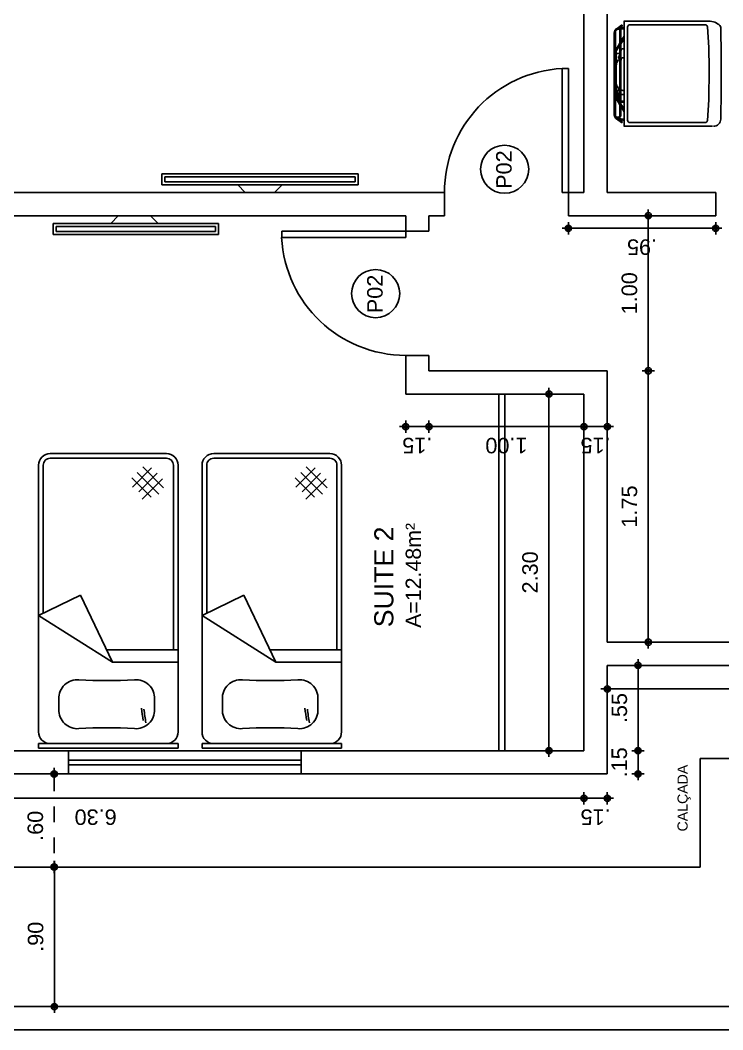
# Model space of a CAD drawing. Header units: millimetres. Extents: x 2426 to 2585, y 1215 to 1309.
# Drawn here: x 2517.54 to 2522.07, y 1273.99 to 1280.5 of the extents above; entities that cross this region are included whole.
import ezdxf

# ---------------------------------------------------------------- set-up
doc = ezdxf.new("R2010")
doc.units = ezdxf.units.MM
doc.linetypes.add('HIDDEN2', pattern=[0.1875, 0.125, -0.0625])
for name, color, linetype in [('01', 1, 'Continuous'), ('02', 2, 'Continuous'), ('A-PEN-08', 8, 'Continuous'), ('A-PEN-B', 5, 'Continuous'), ('A-PEN-C', 4, 'Continuous'), ('A-PEN-G', 3, 'Continuous'), ('A-PEN-M', 6, 'Continuous'), ('MÓVEIS', 7, 'Continuous'), ('TEXTO2', 3, 'Continuous'), ('TXT_0', 7, 'Continuous')]:
    doc.layers.add(name, color=color, linetype=linetype)
doc.styles.add('CARIMBO_DADOS', font='arial.ttf', dxfattribs={"height": 0.1})
doc.styles.add('SANSSERIF', font='sas_____.pfb', dxfattribs={"height": 1})

# ---------------------------------------------------------------- blocks, each defined once
blk = doc.blocks.new('CIRCULOS')
at = {"layer": 'A-PEN-M'}
for p, q in [((-4, 0), (4, 0)), ((0, 4), (0, -4))]:
    blk.add_line(p, q, dxfattribs=at)
for radius in [2, 1]:
    blk.add_circle((0, 0), radius, dxfattribs=at)

msp = doc.modelspace()

# ---------------------------------------------------------------- linework, layer by layer
at = {"color": 253}
for p, q in [((2521.3806, 1280.4377), (2521.378, 1280.4343)), ((2521.3836, 1280.4407), (2521.3806, 1280.4377)), ((2521.3866, 1280.4433), (2521.3836, 1280.4407)), ((2521.3918, 1280.4462), (2521.3866, 1280.4433)), ((2521.3904, 1280.4454), (2521.3904, 1280.4454)), ((2521.3918, 1280.4462), (2521.4202, 1280.4659)), ((2521.439, 1280.4931), (2521.9681, 1280.4931)), ((2521.9681, 1280.4931), (2521.983, 1280.4931)), ((2521.9754, 1280.4556), (2521.9839, 1280.3219)), ((2521.3742, 1280.4224), (2521.3738, 1280.4181)), ((2521.3751, 1280.4267), (2521.3742, 1280.4224)), ((2521.3763, 1280.4305), (2521.3751, 1280.4267)), ((2521.378, 1280.4343), (2521.3763, 1280.4305)), ((2521.9839, 1280.3219), (2521.9869, 1280.1877)), ((2521.4057, 1280.2558), (2521.4074, 1280.2507)), ((2521.4313, 1280.2571), (2521.43, 1280.2567)), ((2521.4326, 1280.2575), (2521.4313, 1280.2571)), ((2521.4338, 1280.2575), (2521.4326, 1280.2575)), ((2521.4368, 1280.2585), (2521.4338, 1280.2575)), ((2521.4351, 1280.258), (2521.4351, 1280.258)), ((2521.9869, 1280.1877), (2521.9839, 1279.986)), ((2521.9839, 1279.986), (2521.9754, 1279.8518)), ((2521.4185, 1279.977), (2521.4168, 1279.9779)), ((2521.4232, 1279.977), (2521.4185, 1279.977)), ((2521.3955, 1279.8659), (2521.3942, 1279.8659)), ((2521.4164, 1279.8872), (2521.4168, 1279.888)), ((2521.9605, 1279.8386), (2521.9605, 1279.8386)), ((2521.9609, 1279.8386), (2521.9605, 1279.8386)), ((2521.9681, 1279.8147), (2522.0044, 1279.8147)), ((2522.0044, 1279.8147), (2522.0048, 1279.8147)), ((2522.0044, 1279.8147), (2522.0044, 1279.8147)), ((2522.0044, 1279.8147), (2522.0065, 1279.8147))]:
    msp.add_line(p, q, dxfattribs=at)
for points in [[(2521.3925, 1280.439), (2521.3925, 1280.439), (2521.39, 1280.4373), (2521.3874, 1280.4352), (2521.3857, 1280.4326), (2521.384, 1280.4301), (2521.3823, 1280.4275), (2521.3815, 1280.4245), (2521.381, 1280.4216), (2521.3806, 1280.4181)], [(2521.3925, 1280.439), (2521.4236, 1280.4603)], [(2521.3942, 1280.4394), (2521.3942, 1280.4394), (2521.3938, 1280.439), (2521.3934, 1280.439), (2521.393, 1280.439), (2521.3925, 1280.439)], [(2521.4317, 1280.4441), (2521.3942, 1280.4394)], [(2521.4313, 1280.4509), (2521.4053, 1280.4475)], [(2521.41, 1280.4403), (2521.41, 1279.8872)], [(2521.4168, 1280.4403), (2521.4168, 1279.888)], [(2521.4236, 1280.4603), (2521.4236, 1280.4603), (2521.4249, 1280.4607), (2521.4253, 1280.462), (2521.4253, 1280.4633), (2521.4249, 1280.465), (2521.4249, 1280.465), (2521.4241, 1280.4659), (2521.4232, 1280.4667), (2521.4219, 1280.4667), (2521.4206, 1280.4659), (2521.4206, 1280.4659), (2521.4202, 1280.4659), (2521.4202, 1280.4659), (2521.4202, 1280.4659), (2521.4202, 1280.4659)], [(2521.4313, 1280.4509), (2521.4313, 1280.4509), (2521.4321, 1280.4509), (2521.433, 1280.4501), (2521.4334, 1280.4497), (2521.4338, 1280.4488), (2521.4338, 1280.4488), (2521.4343, 1280.4475), (2521.4338, 1280.4458), (2521.4334, 1280.445), (2521.4321, 1280.4441), (2521.4321, 1280.4441), (2521.4321, 1280.4441), (2521.4321, 1280.4441), (2521.4321, 1280.4441), (2521.4317, 1280.4441)], [(2521.4368, 1280.491), (2521.4368, 1280.4918), (2521.4368, 1280.4918), (2521.4368, 1280.4923), (2521.4373, 1280.4927), (2521.4377, 1280.4931), (2521.4381, 1280.4931)], [(2521.439, 1280.4931), (2521.439, 1280.4931), (2521.4381, 1280.4931), (2521.4373, 1280.4927), (2521.4368, 1280.4918), (2521.4368, 1280.491)], [(2521.4368, 1280.491), (2521.4368, 1279.816)], [(2521.4594, 1280.4544), (2521.4594, 1279.8531)], [(2521.9605, 1280.4693), (2521.4747, 1280.4693)], [(2521.3738, 1279.8872), (2521.3738, 1280.4181)], [(2521.3806, 1280.4181), (2521.3806, 1279.8872)], [(2521.4168, 1280.3628), (2521.4368, 1280.3958)], [(2521.4368, 1280.3777), (2521.4168, 1280.347)], [(2521.41, 1280.3368), (2521.384, 1280.2972)], [(2521.3853, 1280.3104), (2521.41, 1280.3513)], [(2521.3853, 1280.1856), (2521.3853, 1280.3104)], [(2521.4168, 1280.301), (2521.4185, 1280.3078)], [(2521.4241, 1280.3134), (2521.4241, 1280.3134), (2521.4223, 1280.3129), (2521.4206, 1280.3116), (2521.4194, 1280.3099), (2521.4185, 1280.3078)], [(2521.4368, 1280.3134), (2521.4241, 1280.3134)], [(2521.384, 1280.1856), (2521.384, 1280.2972)], [(2521.3853, 1280.2699), (2521.384, 1280.2699)], [(2521.3853, 1280.2558), (2521.384, 1280.2558)], [(2521.3925, 1280.2831), (2521.3925, 1280.2831), (2521.39, 1280.2827), (2521.3878, 1280.2818), (2521.3866, 1280.2797), (2521.3861, 1280.2776)], [(2521.3861, 1280.2776), (2521.3861, 1280.2524), (2521.3861, 1280.2524), (2521.3861, 1280.2495), (2521.387, 1280.2469), (2521.3878, 1280.2448), (2521.3891, 1280.2426), (2521.3904, 1280.2405), (2521.3925, 1280.2388), (2521.3947, 1280.2375), (2521.3968, 1280.2362)], [(2521.41, 1280.249), (2521.41, 1280.249), (2521.4049, 1280.2452), (2521.4006, 1280.2414), (2521.3968, 1280.2367), (2521.3934, 1280.232), (2521.3908, 1280.2269), (2521.3887, 1280.2213), (2521.387, 1280.2154), (2521.3861, 1280.2094)], [(2521.3925, 1280.2831), (2521.41, 1280.2831)], [(2521.4053, 1280.2673), (2521.4053, 1280.2673), (2521.4023, 1280.2656), (2521.4002, 1280.2631), (2521.3998, 1280.2597), (2521.4002, 1280.2563), (2521.4002, 1280.2563), (2521.4015, 1280.2537), (2521.4036, 1280.2516), (2521.4066, 1280.2507), (2521.41, 1280.2507)], [(2521.4053, 1280.2588), (2521.4053, 1280.272), (2521.41, 1280.272)], [(2521.4053, 1280.2588), (2521.4053, 1280.2588), (2521.4053, 1280.258), (2521.4053, 1280.2575), (2521.4053, 1280.2567), (2521.4057, 1280.2558)], [(2521.43, 1280.2567), (2521.43, 1280.2567), (2521.4296, 1280.2567), (2521.4287, 1280.2567), (2521.4283, 1280.2567), (2521.4279, 1280.2563), (2521.4279, 1280.2563), (2521.4249, 1280.2558), (2521.4219, 1280.255), (2521.4194, 1280.2541), (2521.4168, 1280.2529)], [(2521.4168, 1280.249), (2521.4185, 1280.246), (2521.4185, 1280.246), (2521.4185, 1280.246), (2521.4185, 1280.2456), (2521.4185, 1280.2452), (2521.4185, 1280.2452), (2521.4185, 1280.2452), (2521.4185, 1280.2439), (2521.4185, 1280.2426), (2521.4177, 1280.2414), (2521.4168, 1280.2409)], [(2521.384, 1280.1856), (2521.384, 1280.0073)], [(2521.3861, 1280.2094), (2521.3861, 1280.2094), (2521.3857, 1280.203), (2521.3853, 1280.1971), (2521.3849, 1280.1911), (2521.3849, 1280.1851), (2521.3849, 1280.0102), (2521.3853, 1280.0042), (2521.3857, 1279.9983), (2521.3861, 1279.9919)], [(2521.3853, 1280.1856), (2521.3853, 1279.9941)], [(2521.3861, 1279.9919), (2521.3861, 1279.9919), (2521.387, 1280.087), (2521.3887, 1280.081), (2521.3908, 1280.0759), (2521.3934, 1280.0708), (2521.3968, 1280.0657), (2521.4006, 1280.0614), (2521.4049, 1280.0576), (2521.41, 1280.0537)], [(2521.3964, 1280.0663), (2521.3947, 1280.0652), (2521.3925, 1280.0635), (2521.3904, 1280.0618), (2521.3891, 1280.0597), (2521.3878, 1280.0576), (2521.387, 1280.0554), (2521.3861, 1280.0529), (2521.3861, 1280.0503)], [(2521.3861, 1280.0252), (2521.3861, 1280.0503)], [(2521.4057, 1280.0567), (2521.4006, 1280.049), (2521.4006, 1280.049), (2521.3993, 1280.0465), (2521.3981, 1280.0439), (2521.3976, 1280.0414), (2521.3972, 1280.0384)], [(2521.4168, 1280.0499), (2521.4168, 1280.0499), (2521.4185, 1280.049), (2521.4202, 1280.0482), (2521.4219, 1280.0478), (2521.4232, 1280.0469), (2521.4249, 1280.0465), (2521.4266, 1280.0461), (2521.4283, 1280.0456), (2521.43, 1280.0452)], [(2521.41, 1279.9677), (2521.384, 1280.0073)], [(2521.3853, 1279.9941), (2521.41, 1279.9532)], [(2521.3861, 1280.0252), (2521.3861, 1280.0252), (2521.3866, 1280.0226), (2521.3878, 1280.0209), (2521.39, 1280.0192), (2521.3925, 1280.0188)], [(2521.3925, 1280.0188), (2521.3972, 1280.0188)], [(2521.3972, 1280.0384), (2521.3972, 1280.0256), (2521.404, 1280.0256)], [(2521.3972, 1279.9962), (2521.3972, 1280.0256)], [(2521.3972, 1279.9962), (2521.3972, 1279.9962), (2521.3976, 1279.9928), (2521.3981, 1279.9898), (2521.3989, 1279.9864), (2521.4006, 1279.9839), (2521.4023, 1279.9809), (2521.4045, 1279.9783), (2521.407, 1279.9762), (2521.41, 1279.9741)], [(2521.404, 1280.0256), (2521.404, 1279.9962)], [(2521.404, 1279.9962), (2521.404, 1279.9962), (2521.404, 1279.9945), (2521.4045, 1279.9924), (2521.4049, 1279.9907), (2521.4053, 1279.989), (2521.4062, 1279.9873), (2521.4074, 1279.986), (2521.4087, 1279.9843), (2521.41, 1279.9826)], [(2521.4168, 1280.0188), (2521.4368, 1280.0188)], [(2521.43, 1280.0452), (2521.43, 1280.0452), (2521.4313, 1280.0452), (2521.4326, 1280.0452), (2521.4338, 1280.0448), (2521.4368, 1280.0448)], [(2521.4168, 1279.9711), (2521.4168, 1279.9711), (2521.4185, 1279.9707), (2521.4198, 1279.9707), (2521.4215, 1279.9707), (2521.4232, 1279.9707)], [(2521.4368, 1279.9267), (2521.4168, 1279.9575)], [(2521.4168, 1279.9417), (2521.4368, 1279.9086)], [(2521.4368, 1279.977), (2521.4232, 1279.977)], [(2521.4368, 1279.9707), (2521.4232, 1279.9707)], [(2521.3738, 1279.8872), (2521.3738, 1279.8872), (2521.3742, 1279.8829), (2521.3751, 1279.8786), (2521.3763, 1279.8748), (2521.3785, 1279.8714), (2521.3806, 1279.868), (2521.3836, 1279.865), (2521.387, 1279.8625), (2521.3908, 1279.8603)], [(2521.3806, 1279.8872), (2521.3806, 1279.8872), (2521.381, 1279.8842), (2521.3819, 1279.8816), (2521.3832, 1279.8791), (2521.3849, 1279.8769), (2521.387, 1279.8752), (2521.3895, 1279.874), (2521.3921, 1279.8735), (2521.3951, 1279.8731), (2521.3951, 1279.8731), (2521.3981, 1279.8735), (2521.4006, 1279.874), (2521.4032, 1279.8752), (2521.4057, 1279.8769), (2521.4074, 1279.8791), (2521.4087, 1279.8816), (2521.4096, 1279.8842), (2521.41, 1279.8872)], [(2521.3806, 1279.8872), (2521.3806, 1279.8872), (2521.381, 1279.8842), (2521.3815, 1279.8808), (2521.3823, 1279.8778), (2521.384, 1279.8752), (2521.3857, 1279.8727), (2521.3874, 1279.8701), (2521.39, 1279.8684), (2521.3925, 1279.8667)], [(2521.387, 1279.8625), (2521.4202, 1279.8395)], [(2521.3908, 1279.8603), (2521.3908, 1279.8603), (2521.3913, 1279.8599), (2521.3917, 1279.8599), (2521.3917, 1279.8599), (2521.3921, 1279.8599)], [(2521.4313, 1279.8544), (2521.3921, 1279.8599)], [(2521.3925, 1279.8667), (2521.3925, 1279.8667), (2521.393, 1279.8667), (2521.3934, 1279.8663), (2521.3938, 1279.8659), (2521.3942, 1279.8659)], [(2521.4317, 1279.8608), (2521.3942, 1279.8659)], [(2521.3955, 1279.8659), (2521.3955, 1279.8659), (2521.3998, 1279.8663), (2521.4036, 1279.8676), (2521.407, 1279.8697), (2521.4104, 1279.8723), (2521.413, 1279.8752), (2521.4147, 1279.8791), (2521.416, 1279.8829), (2521.4164, 1279.8872)], [(2521.4053, 1279.8582), (2521.4236, 1279.8454)], [(2521.4313, 1279.8544), (2521.4313, 1279.8544), (2521.4326, 1279.8548), (2521.4334, 1279.8556), (2521.4343, 1279.8565), (2521.4347, 1279.8582), (2521.4347, 1279.8582), (2521.4343, 1279.8595), (2521.4338, 1279.8603), (2521.433, 1279.8608), (2521.4317, 1279.8608)], [(2521.4202, 1279.8395), (2521.4202, 1279.8395), (2521.4215, 1279.839), (2521.4223, 1279.839), (2521.4236, 1279.8395), (2521.4249, 1279.8403), (2521.4249, 1279.8403), (2521.4253, 1279.8412), (2521.4253, 1279.8424), (2521.4249, 1279.8437), (2521.4241, 1279.845), (2521.4241, 1279.845), (2521.4241, 1279.845), (2521.4236, 1279.8454), (2521.4236, 1279.8454), (2521.4236, 1279.8454)], [(2521.4368, 1279.8169), (2521.4368, 1279.8169), (2521.4368, 1279.816), (2521.4373, 1279.8152), (2521.4381, 1279.8147), (2521.439, 1279.8147)], [(2521.439, 1279.8147), (2521.9681, 1279.8147)], [(2521.9605, 1279.8386), (2521.4747, 1279.8386)]]:
    msp.add_lwpolyline(points, dxfattribs=at)
for centre, radius, start, end in [((2521.4743, 1280.4544), 0.0149, 88.38614, 180), ((2521.9605, 1280.4543), 0.015, 5.12754, 90), ((2521.983, 1280.3887), 0.1044, 45.99806, 90), ((2522.0438, 1280.4517), 0.0169, 1.09792, 45.99806), ((2506.4746, 1280.1533), 15.589, 358.92446, 1.09792), ((2521.4739, 1279.8531), 0.0145, 180, 273.27315), ((2521.9605, 1279.8536), 0.015, 270, 353.06354), ((2522.0148, 1279.8607), 0.046, 267.53409, 0)]:
    msp.add_arc(centre, radius, start, end, dxfattribs=at)
at = {"layer": '01', "color": 253}
for p, q in [((2518.389, 1277.6121), (2518.265, 1277.488)), ((2518.2966, 1277.5821), (2518.4362, 1277.4425)), ((2518.4244, 1277.5767), (2518.3057, 1277.458)), ((2518.332, 1277.6175), (2518.4662, 1277.4832)), ((2519.4437, 1277.6121), (2519.3196, 1277.488)), ((2519.3513, 1277.5821), (2519.4909, 1277.4425)), ((2519.4791, 1277.5767), (2519.3604, 1277.458)), ((2519.3866, 1277.6175), (2519.5209, 1277.4832)), ((2518.2613, 1277.5468), (2518.3858, 1277.4222)), ((2518.4598, 1277.5413), (2518.3287, 1277.4103)), ((2519.3159, 1277.5468), (2519.4405, 1277.4222)), ((2519.5144, 1277.5413), (2519.3834, 1277.4103)), ((2517.6597, 1276.6596), (2517.9299, 1276.7899)), ((2517.9299, 1276.7899), (2518.1357, 1276.359)), ((2518.7143, 1276.6596), (2518.9845, 1276.7899)), ((2518.9845, 1276.7899), (2519.1904, 1276.359)), ((2517.6597, 1276.6596), (2518.1357, 1276.359)), ((2518.7143, 1276.6596), (2519.1904, 1276.359)), ((2518.0975, 1276.439), (2518.5597, 1276.439)), ((2519.1522, 1276.439), (2519.6143, 1276.439)), ((2518.1357, 1276.359), (2518.5597, 1276.359)), ((2519.1904, 1276.359), (2519.6143, 1276.359))]:
    msp.add_line(p, q, dxfattribs=at)
for points in [[(2517.6897, 1276.6741), (2517.6897, 1277.6284, -0.414214), (2517.7347, 1277.6734), (2518.4847, 1277.6734, -0.414214), (2518.5297, 1277.6284), (2518.5297, 1276.439, -0.414214)], [(2518.7443, 1276.6741), (2518.7443, 1277.6284, -0.414214), (2518.7893, 1277.6734), (2519.5393, 1277.6734, -0.414214), (2519.5843, 1277.6284), (2519.5843, 1276.439, -0.414214)]]:
    msp.add_lwpolyline(points, format="xyb", dxfattribs=at)
for centre, radius, start, end in [((2517.9108, 1276.1255), 0.12, 85.4378, 182.14466), ((2518.0993, 1278.8533), 2.6142, 266.07456, 273.92544), ((2518.2878, 1276.1255), 0.12, 357.85534, 94.5622), ((2518.9654, 1276.1255), 0.12, 85.4378, 182.14466), ((2519.1539, 1278.8533), 2.6142, 266.07456, 273.92544), ((2519.3424, 1276.1255), 0.12, 357.85534, 94.5622), ((2516.8927, 1276.0874), 0.8988, 357.85534, 2.14466), ((2519.3058, 1276.0874), 0.8988, 177.85534, 182.14466), ((2517.9474, 1276.0874), 0.8988, 357.85534, 2.14466), ((2520.3605, 1276.0874), 0.8988, 177.85534, 182.14466), ((2517.9108, 1276.0493), 0.12, 177.85534, 274.5622), ((2518.2878, 1276.0493), 0.12, 265.4378, 2.14466), ((2519.2168, 1276.1578), 0.8988, 186.1446, 191.22803), ((2519.2343, 1276.1423), 0.8988, 185.55336, 191.22803), ((2518.9654, 1276.0493), 0.12, 177.85534, 274.5622), ((2519.3424, 1276.0493), 0.12, 265.4378, 2.14466), ((2520.2714, 1276.1578), 0.8988, 186.1446, 191.22803), ((2520.2889, 1276.1423), 0.8988, 185.55336, 191.22803), ((2518.0993, 1273.3216), 2.6142, 86.07456, 93.92544), ((2519.1539, 1273.3216), 2.6142, 86.07456, 93.92544)]:
    msp.add_arc(centre, radius, start, end, dxfattribs=at)
at = {"layer": '02', "color": 253}
for p, q in [((2517.6597, 1275.8034), (2517.6597, 1275.8334)), ((2518.5597, 1275.8334), (2517.6597, 1275.8334)), ((2518.5597, 1275.8034), (2518.5597, 1275.8334)), ((2518.7143, 1275.8034), (2518.7143, 1275.8334)), ((2519.6143, 1275.8334), (2518.7143, 1275.8334)), ((2519.6143, 1275.8034), (2519.6143, 1275.8334)), ((2518.5597, 1275.8034), (2517.6597, 1275.8034)), ((2519.6143, 1275.8034), (2518.7143, 1275.8034))]:
    msp.add_line(p, q, dxfattribs=at)
for points in [[(2517.7347, 1275.8334, -0.414214), (2517.6597, 1275.9084), (2517.6597, 1277.6284, -0.414214), (2517.7347, 1277.7034), (2518.4847, 1277.7034, -0.414214), (2518.5597, 1277.6284), (2518.5597, 1275.9084, -0.414214), (2518.4847, 1275.8334)], [(2518.7893, 1275.8334, -0.414214), (2518.7143, 1275.9084), (2518.7143, 1277.6284, -0.414214), (2518.7893, 1277.7034), (2519.5393, 1277.7034, -0.414214), (2519.6143, 1277.6284), (2519.6143, 1275.9084, -0.414214), (2519.5393, 1275.8334)]]:
    msp.add_lwpolyline(points, format="xyb", dxfattribs=at)
at = {"layer": 'A-PEN-08', "color": 253, "ltscale": 7}
for centre, start, end in [((2521.0791, 1279.3873), 92.9376, 180), ((2520.028, 1279.1383), 182.9376, 270)]:
    msp.add_arc(centre, 0.8011, start, end, dxfattribs=at)
at = {"layer": 'A-PEN-B', "color": 253}
for p, q in [((2521.178, 1279.3873), (2521.178, 1282.6873)), ((2521.328, 1279.3873), (2521.328, 1282.6873)), ((2517.028, 1279.3873), (2520.278, 1279.3873)), ((2520.278, 1279.3873), (2520.278, 1279.2373)), ((2521.078, 1279.3873), (2521.178, 1279.3873)), ((2521.078, 1279.3873), (2521.078, 1279.2373)), ((2522.028, 1279.3873), (2521.328, 1279.3873)), ((2522.028, 1279.2373), (2522.028, 1279.3873)), ((2517.178, 1279.2373), (2520.028, 1279.2373)), ((2520.028, 1279.1373), (2520.028, 1279.2373)), ((2520.178, 1279.1373), (2520.178, 1279.2373)), ((2520.178, 1279.2373), (2520.278, 1279.2373)), ((2521.078, 1279.2373), (2521.328, 1279.2373)), ((2521.328, 1279.2373), (2521.328, 1279.2373)), ((2521.328, 1279.2373), (2522.028, 1279.2373)), ((2520.178, 1279.1373), (2520.028, 1279.1373)), ((2520.028, 1278.0873), (2520.028, 1278.3373)), ((2520.178, 1278.3373), (2520.028, 1278.3373)), ((2520.178, 1278.2373), (2520.178, 1278.3373)), ((2520.028, 1278.0873), (2520.028, 1278.2373)), ((2520.178, 1278.2373), (2521.328, 1278.2373)), ((2521.328, 1276.4873), (2521.328, 1278.2373)), ((2520.028, 1278.0873), (2521.178, 1278.0873)), ((2521.178, 1275.7873), (2521.178, 1278.0873)), ((2521.328, 1276.4873), (2528.378, 1276.4873)), ((2521.328, 1276.3373), (2528.528, 1276.3373)), ((2521.328, 1275.6373), (2521.328, 1276.3373)), ((2517.178, 1275.7873), (2517.853, 1275.7873)), ((2517.853, 1275.7873), (2517.853, 1275.6373)), ((2519.353, 1275.7873), (2521.178, 1275.7873)), ((2519.353, 1275.7873), (2519.353, 1275.6373)), ((2521.928, 1275.7373), (2532.328, 1275.7373)), ((2521.928, 1275.0373), (2521.928, 1275.7373)), ((2514.878, 1275.6373), (2517.853, 1275.6373)), ((2519.353, 1275.6373), (2521.328, 1275.6373)), ((2514.878, 1275.0373), (2521.928, 1275.0373)), ((2511.378, 1274.1373), (2541.078, 1274.1373)), ((2511.228, 1273.9873), (2541.228, 1273.9873))]:
    msp.add_line(p, q, dxfattribs=at)
at = {"layer": 'A-PEN-B', "color": 253, "ltscale": 0.25}
for p, q in [((2521.088, 1279.157), (2522.018, 1279.157)), ((2521.5927, 1276.4973), (2521.5927, 1278.2273)), ((2520.018, 1277.8773), (2520.008, 1277.8773)), ((2520.028, 1277.8773), (2520.178, 1277.8773)), ((2520.188, 1277.8773), (2520.198, 1277.8773)), ((2521.168, 1277.8773), (2521.158, 1277.8773)), ((2521.178, 1277.8773), (2521.328, 1277.8773)), ((2521.338, 1277.8773), (2521.348, 1277.8773)), ((2521.5275, 1275.7973), (2521.5275, 1276.3273)), ((2521.5275, 1275.7973), (2521.5275, 1275.8073)), ((2521.5275, 1275.6373), (2521.5275, 1275.7873)), ((2521.5275, 1275.6273), (2521.5275, 1275.6173)), ((2521.168, 1275.4805), (2521.158, 1275.4805)), ((2521.328, 1275.4805), (2521.178, 1275.4805)), ((2521.338, 1275.4805), (2521.348, 1275.4805))]:
    msp.add_line(p, q, dxfattribs=at)
at = {"layer": 'A-PEN-C', "color": 253}
for p, q in [((2520.952, 1278.0773), (2520.952, 1275.7973)), ((2520.188, 1277.8773), (2521.168, 1277.8773)), ((2519.353, 1275.7873), (2517.853, 1275.7873)), ((2519.353, 1275.6373), (2517.853, 1275.6373))]:
    msp.add_line(p, q, dxfattribs=at)
for centre in [(2520.6663, 1279.5375), (2519.8341, 1278.7354)]:
    msp.add_circle(centre, 0.1552, dxfattribs=at)
at = {"layer": 'A-PEN-G', "color": 253}
for p, q in [((2521.078, 1280.1873), (2521.038, 1280.1873)), ((2521.038, 1280.1873), (2521.038, 1279.3873)), ((2521.078, 1279.3873), (2521.078, 1280.1873)), ((2521.038, 1279.3873), (2521.078, 1279.3873)), ((2519.228, 1279.0973), (2519.228, 1279.1373)), ((2519.228, 1279.1373), (2520.028, 1279.1373)), ((2520.028, 1279.1373), (2520.028, 1279.0973)), ((2520.028, 1279.0973), (2519.228, 1279.0973)), ((2519.353, 1275.7273), (2517.853, 1275.7273)), ((2519.353, 1275.6973), (2517.853, 1275.6973))]:
    msp.add_line(p, q, dxfattribs=at)
at = {"layer": 'A-PEN-M', "color": 253}
for p, q in [((2521.5927, 1278.2473), (2521.5927, 1279.2273)), ((2520.628, 1275.7873), (2520.628, 1278.0873)), ((2520.668, 1275.7873), (2520.668, 1278.0873))]:
    msp.add_line(p, q, dxfattribs=at)
at = {"layer": 'A-PEN-M', "color": 253, "ltscale": 0.25}
for p, q in [((2521.338, 1276.1859), (2528.368, 1276.1859)), ((2514.888, 1275.4805), (2521.168, 1275.4805)), ((2517.762, 1275.0273), (2517.762, 1274.1473))]:
    msp.add_line(p, q, dxfattribs=at)
at = {"layer": 'A-PEN-M', "color": 253, "linetype": 'HIDDEN2', "ltscale": 0.25}
msp.add_line((2517.7603, 1275.6273), (2517.7603, 1275.0473), dxfattribs=at)
at = {"layer": 'MÓVEIS', "color": 253}
for p, q in [((2519.7215, 1279.5084), (2518.4539, 1279.5084)), ((2518.4539, 1279.5084), (2518.4539, 1279.4373)), ((2519.7015, 1279.4884), (2518.4739, 1279.4884)), ((2518.4739, 1279.4884), (2518.4739, 1279.4573)), ((2519.7015, 1279.4573), (2519.7015, 1279.4884)), ((2519.7215, 1279.4373), (2519.7215, 1279.5084)), ((2518.4539, 1279.4373), (2519.7215, 1279.4373)), ((2518.4739, 1279.4573), (2519.7015, 1279.4573)), ((2518.9444, 1279.4373), (2518.9929, 1279.3873)), ((2519.231, 1279.4373), (2519.1825, 1279.3873)), ((2518.9929, 1279.3873), (2519.1825, 1279.3873)), ((2518.1254, 1279.1873), (2518.1739, 1279.2373)), ((2518.3826, 1279.2373), (2518.1739, 1279.2373)), ((2518.431, 1279.1873), (2518.3826, 1279.2373)), ((2517.7539, 1279.1873), (2517.7539, 1279.1161)), ((2518.8215, 1279.1873), (2517.7539, 1279.1873)), ((2517.7739, 1279.1673), (2517.7739, 1279.1361)), ((2518.8015, 1279.1673), (2517.7739, 1279.1673)), ((2517.7739, 1279.1361), (2518.8015, 1279.1361)), ((2518.8015, 1279.1361), (2518.8015, 1279.1673)), ((2518.8215, 1279.1161), (2518.8215, 1279.1873)), ((2517.7539, 1279.1161), (2518.8215, 1279.1161))]:
    msp.add_line(p, q, dxfattribs=at)

# ---------------------------------------------------------------- block references
at = {"layer": 'A-PEN-B', "color": 253, "ltscale": 0.25, "xscale": 0.01, "yscale": 0.01, "zscale": 0.01}
for p, rotation in [((2521.078, 1279.157), 180), ((2521.5927, 1278.2373), 90), ((2520.178, 1277.8773), 180), ((2521.328, 1277.8773), 180), ((2521.5927, 1276.4873), 270), ((2521.5275, 1276.3373), 90), ((2521.5275, 1275.7873), 270), ((2521.5275, 1275.7873), 270), ((2521.5275, 1275.6373), 90), ((2521.328, 1275.4805), 180)]:
    msp.add_blockref('CIRCULOS', p, dxfattribs=dict(at, rotation=rotation))
for p in [(2522.028, 1279.157), (2520.028, 1277.8773), (2521.178, 1277.8773), (2521.178, 1275.4805)]:
    msp.add_blockref('CIRCULOS', p, dxfattribs=at)
at = {"layer": 'A-PEN-C', "color": 253, "xscale": 0.01, "yscale": 0.01, "zscale": 0.01}
for p, rotation in [((2520.952, 1278.0873), 90), ((2520.178, 1277.8773), 180), ((2520.952, 1275.7873), 270)]:
    msp.add_blockref('CIRCULOS', p, dxfattribs=dict(at, rotation=rotation))
msp.add_blockref('CIRCULOS', (2521.178, 1277.8773), dxfattribs=at)
at = {"layer": 'A-PEN-M', "color": 253, "xscale": 0.01, "yscale": 0.01, "zscale": 0.01}
for p, rotation in [((2521.5927, 1279.2373), 90), ((2521.5927, 1278.2373), 270)]:
    msp.add_blockref('CIRCULOS', p, dxfattribs=dict(at, rotation=rotation))
at = {"layer": 'A-PEN-M', "color": 253, "ltscale": 0.25, "xscale": 0.01, "yscale": 0.01, "zscale": 0.01}
for p, rotation in [((2521.328, 1276.1859), 180), ((2517.762, 1275.0373), 90), ((2517.762, 1274.1373), 270)]:
    msp.add_blockref('CIRCULOS', p, dxfattribs=dict(at, rotation=rotation))
at = {"layer": 'A-PEN-M', "color": 253, "linetype": 'HIDDEN2', "ltscale": 0.25, "xscale": 0.01, "yscale": 0.01, "zscale": 0.01}
for p, rotation in [((2517.7603, 1275.6373), 90), ((2517.7603, 1275.0373), 270)]:
    msp.add_blockref('CIRCULOS', p, dxfattribs=dict(at, rotation=rotation))
at = {"layer": 'A-PEN-M', "color": 253, "ltscale": 0.25, "xscale": 0.01, "yscale": 0.01, "zscale": 0.01}
msp.add_blockref('CIRCULOS', (2521.178, 1275.4805), dxfattribs=at)

# ---------------------------------------------------------------- texts
at = {"layer": 'A-PEN-B', "color": 253, "ltscale": 0.25, "char_height": 0.1, "attachment_point": 5, "style": 'CARIMBO_DADOS'}
for s, insert, rotation in [('\\A1;.95', (2521.553, 1279.036), 180), ('\\A1;.15', (2520.103, 1277.7562), 180), ('\\A1;.15', (2521.253, 1277.7562), 180), ('\\A1;1.75', (2521.4717, 1277.3623), 90), ('\\A1;.55', (2521.4066, 1276.0623), 90), ('\\A1;.15', (2521.4064, 1275.7123), 90), ('\\A1;.15', (2521.253, 1275.3594), 180)]:
    msp.add_mtext(s, dxfattribs=dict(at, insert=insert, rotation=rotation))
at = {"layer": 'A-PEN-C', "color": 253, "style": 'CARIMBO_DADOS'}
for p in [(2520.7118, 1279.411), (2519.8797, 1278.609)]:
    msp.add_text('P02', height=0.1, rotation=90.1076, dxfattribs=at).set_placement(p)
at = {"layer": 'A-PEN-C', "color": 253, "char_height": 0.1, "attachment_point": 5, "style": 'CARIMBO_DADOS'}
for s, insert, rotation in [('\\A1;1.00', (2520.678, 1277.7562), 180), ('\\A1;2.30', (2520.8309, 1276.9373), 90)]:
    msp.add_mtext(s, dxfattribs=dict(at, insert=insert, rotation=rotation))
at = {"layer": 'A-PEN-M', "color": 253, "insert": (2521.4717, 1278.7373), "char_height": 0.1, "attachment_point": 5, "rotation": 90, "style": 'CARIMBO_DADOS'}
msp.add_mtext('\\A1;1.00', dxfattribs=at)
at = {"layer": 'A-PEN-M', "color": 253, "linetype": 'HIDDEN2', "ltscale": 0.25, "insert": (2517.6392, 1275.3029), "char_height": 0.1, "attachment_point": 5, "rotation": 90, "style": 'CARIMBO_DADOS'}
msp.add_mtext('\\A1;.60', dxfattribs=at)
at = {"layer": 'A-PEN-M', "color": 253, "ltscale": 0.25, "char_height": 0.1, "attachment_point": 5, "style": 'CARIMBO_DADOS'}
for s, insert, rotation in [('\\A1;6.30', (2518.028, 1275.3594), 180), ('\\A1;.90', (2517.641, 1274.5873), 90)]:
    msp.add_mtext(s, dxfattribs=dict(at, insert=insert, rotation=rotation))
at = {"layer": 'TEXTO2', "color": 253, "style": 'SANSSERIF'}
for s, height, p in [('SUITE 2', 0.12312, (2519.9486, 1276.5834)), ('CALÇADA', 0.06521, (2521.8468, 1275.2667))]:
    msp.add_text(s, height=height, rotation=90, dxfattribs=at).set_placement(p)
at = {"layer": 'TXT_0', "color": 253, "style": 'SANSSERIF'}
msp.add_text('A=12.48m²', height=0.0985, rotation=90, dxfattribs=at).set_placement((2520.1264, 1276.5794))

doc.saveas('drawing.dxf')
